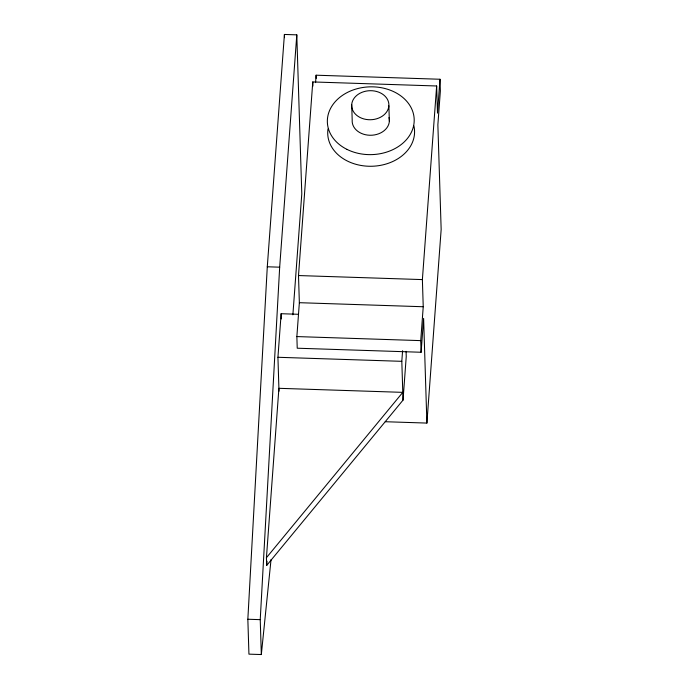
<?xml version="1.0" encoding="UTF-8"?>
<svg xmlns="http://www.w3.org/2000/svg" width="689" height="689" viewBox="0 0 689 689"><rect width="100%" height="100%" fill="white"/><g stroke="black" fill="none" stroke-linecap="round" stroke-linejoin="round"><path stroke-width="1.03" d="M271.035 559.571L261.329 654.55L248.936 654.145L247.842 619.247L267.289 266.781L284.411 34.45L296.795 34.855L301.791 193.85L292.877 314.839M261.329 654.55L260.235 619.652L279.674 267.186L296.795 34.855M278.993 391.214L277.934 357.281L281.138 313.719L298.225 314.279M266.428 557.72L278.907 388.312L402.789 392.36L266.428 557.72L266.669 565.471L403.031 400.111L406.243 356.549L406.071 351.312M266.669 565.471L266.988 561.182M385.246 421.72L426.896 423.08L423.606 318.378L421.108 352.26L297.226 348.212L296.864 336.577L299.353 302.695L298.501 275.548L312.772 81.939L436.645 85.987L437.498 113.134L439.995 79.252L316.113 75.204L315.571 82.62M403.031 400.111L401.808 361.329L402.591 350.71M421.108 352.26L420.738 340.624L423.235 306.743L422.383 279.596L436.645 85.987M426.896 423.08L441.158 229.471L437.868 124.769L440.366 90.888L439.995 79.252M267.289 266.781L279.674 267.186M298.501 275.548L422.383 279.596M299.353 302.695L423.235 306.743M296.864 336.577L420.738 340.624M277.934 357.281L401.808 361.329M247.842 619.247L260.235 619.652M388.872 105.83A18.62 14.529 -1.8 0 1 360.071 117.492A18.62 14.529 -1.8 0 1 361.923 92.343A18.62 14.529 -1.8 0 1 388.872 105.83L389.354 121.342M351.709 104.616L352.191 120.127A18.62 14.529 -1.8 0 0 372.138 135.208A18.62 14.529 -1.8 0 0 389.001 117.561M316.113 75.204L316.217 78.374M312.772 81.939L312.901 86.116M284.411 34.45L284.505 37.671M281.138 313.719L281.301 318.964M413.908 125.923A43.441 33.899 -1.8 0 1 372.448 166.238A43.441 33.899 -1.8 0 1 327.998 128.989M346.937 149.367A43.441 33.899 -1.8 0 0 414.132 122.151A43.441 33.899 -1.8 0 0 351.261 90.681A43.441 33.899 -1.8 0 0 346.937 149.367"/></g></svg>
